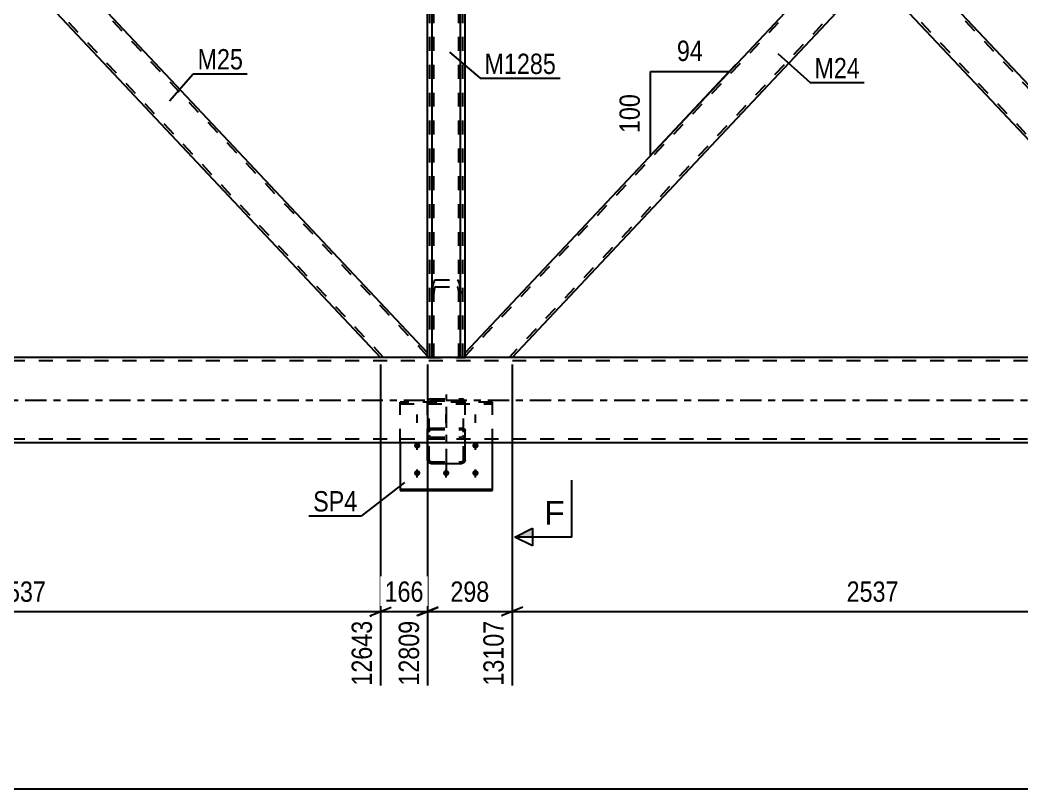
# Model space of a CAD drawing. Header units: millimetres. Extents: x 0 to 1189, y 0 to 841.
# Drawn here: x 576.5 to 717.5, y 451.2 to 559.3 of the extents above; entities that cross this region are included whole.
import ezdxf

# ---------------------------------------------------------------- set-up
doc = ezdxf.new("R2010")
doc.units = ezdxf.units.MM
doc.linetypes.add('DXK_LINE_DOT2', pattern=[3.9198, 1.9599, -1.9599])
doc.linetypes.add('DXK_LINE_DOT3', pattern=[5.9187, 2.979, -0.9799, 0.9799, -0.9799])
doc.styles.add('Arial', font='ARIAL.TTF', dxfattribs={"height": 0.2})
doc.styles.add('Arial Narrow', font='ARIALN.TTF', dxfattribs={"height": 0.2})

# ---------------------------------------------------------------- blocks, each defined once
blk = doc.blocks.new('Part-405118385-1427 - 1390')
at = {"color": 7, "linetype": 'DXK_LINE_DOT2'}
for p, q in [((642.97, 505.55), (629.97, 505.55)), ((629.97, 499.86), (629.97, 505.55)), ((629.97, 505.33), (642.97, 505.33)), ((642.97, 499.86), (642.97, 505.55))]:
    blk.add_line(p, q, dxfattribs=at)
at = {"color": 2, "linetype": 'Continuous'}
for p, q in [((629.97, 499.86), (629.97, 493.12)), ((642.97, 493.12), (642.97, 499.86)), ((629.97, 493.33), (642.97, 493.33)), ((629.97, 493.12), (642.97, 493.12))]:
    blk.add_line(p, q, dxfattribs=at)
blk = doc.blocks.new('Part-405118385-1431 - 1390')
at = {"color": 7, "linetype": 'DXK_LINE_DOT3'}
blk.add_line((636.47, 496.02), (636.47, 506.64), dxfattribs=at)
at = {"color": 7, "linetype": 'DXK_LINE_DOT2'}
for p, q in [((633.87, 505.71), (633.83, 505.52)), ((633.83, 499.86), (633.83, 505.52)), ((634.07, 505.52), (634.09, 505.61)), ((634.07, 497.41), (634.07, 505.52)), ((634.09, 505.61), (634.14, 505.7)), ((634.31, 506.03), (634.13, 505.99)), ((634.14, 505.7), (634.22, 505.75)), ((634.22, 505.75), (634.31, 505.77)), ((634.31, 506.03), (638.63, 506.03)), ((634.31, 505.77), (638.63, 505.77)), ((638.81, 505.99), (638.63, 506.03)), ((638.63, 505.77), (638.72, 505.75)), ((638.72, 505.75), (638.8, 505.7)), ((638.8, 505.7), (638.85, 505.61)), ((638.85, 505.61), (638.87, 505.52)), ((638.87, 497.41), (638.87, 505.52)), ((639.11, 505.52), (639.07, 505.71)), ((639.11, 499.86), (639.11, 505.52)), ((633.83, 501.47), (633.87, 501.64)), ((633.83, 500.92), (633.87, 500.72)), ((633.87, 501.64), (633.97, 501.79)), ((633.97, 501.79), (634.13, 501.89)), ((634.09, 501.56), (634.07, 501.47)), ((634.09, 500.82), (634.07, 500.92)), ((634.14, 501.63), (634.09, 501.56)), ((634.14, 500.74), (634.09, 500.82)), ((634.13, 501.89), (634.31, 501.92)), ((634.22, 501.68), (634.14, 501.63)), ((634.22, 500.68), (634.14, 500.74)), ((634.31, 501.7), (634.22, 501.68)), ((634.31, 500.66), (634.22, 500.68)), ((634.31, 501.92), (638.63, 501.92)), ((634.31, 501.7), (638.63, 501.7)), ((634.31, 500.66), (638.63, 500.66)), ((638.63, 501.92), (638.81, 501.89)), ((638.72, 501.68), (638.63, 501.7)), ((638.72, 500.68), (638.63, 500.66)), ((638.8, 501.63), (638.72, 501.68)), ((638.8, 500.74), (638.72, 500.68)), ((638.85, 501.56), (638.8, 501.63)), ((638.85, 500.82), (638.8, 500.74)), ((638.81, 501.89), (638.97, 501.79)), ((638.87, 501.47), (638.85, 501.56)), ((638.87, 500.92), (638.85, 500.82)), ((638.97, 501.79), (639.07, 501.64)), ((639.07, 501.64), (639.11, 501.47)), ((639.07, 500.72), (639.11, 500.92)), ((634.13, 500.45), (634.31, 500.41)), ((634.31, 500.41), (638.63, 500.41)), ((638.63, 500.41), (638.81, 500.45)), ((634.07, 497.41), (634.09, 497.33)), ((634.09, 497.33), (634.14, 497.25)), ((634.14, 497.25), (634.22, 497.2)), ((634.22, 497.2), (634.31, 497.19)), ((634.31, 497.19), (638.63, 497.19)), ((638.63, 497.19), (638.72, 497.2)), ((638.72, 497.2), (638.8, 497.25)), ((638.8, 497.25), (638.85, 497.33)), ((638.85, 497.33), (638.87, 497.41))]:
    blk.add_line(p, q, dxfattribs=at)
at = {"color": 2, "linetype": 'Continuous'}
for p, q in [((633.83, 497.41), (633.83, 499.86)), ((639.11, 497.41), (639.11, 499.86)), ((633.87, 497.24), (633.83, 497.41)), ((633.97, 497.09), (633.87, 497.24)), ((634.13, 497), (633.97, 497.09)), ((634.31, 496.96), (634.13, 497)), ((634.31, 496.96), (638.63, 496.96)), ((638.81, 497), (638.63, 496.96)), ((638.97, 497.09), (638.81, 497)), ((639.07, 497.24), (638.97, 497.09)), ((639.11, 497.41), (639.07, 497.24))]:
    blk.add_line(p, q, dxfattribs=at)
at = {"color": 7, "linetype": 'DXK_LINE_DOT2'}
for centre, start, end in [((634.33, 505.54), 114.32, 159.2417), ((638.61, 505.54), 20.7583, 65.68), ((634.33, 500.9), 200.7583, 245.68), ((638.61, 500.9), 294.32, 339.2417)]:
    blk.add_arc(centre, 0.496, start, end, dxfattribs=at)
blk = doc.blocks.new('Part-405118385-1535 - 1390')
at = {"color": 7, "linetype": 'DXK_LINE_DOT2'}
for p, q in [((855.47, 511.38), (121.47, 511.38)), ((855.47, 511.86), (159.11, 511.86)), ((638.47, 511.86), (634.47, 511.86)), ((855.47, 500.34), (121.47, 500.34)), ((855.47, 499.86), (140.72, 499.86))]:
    blk.add_line(p, q, dxfattribs=at)
at = {"color": 2, "linetype": 'Continuous'}
for p, q in [((634.47, 511.86), (398.47, 511.86)), ((850.67, 511.86), (638.47, 511.86)), ((850.67, 499.86), (168.63, 499.86))]:
    blk.add_line(p, q, dxfattribs=at)
at = {"color": 7, "linetype": 'DXK_LINE_DOT3'}
blk.add_line((121.47, 505.86), (855.47, 505.86), dxfattribs=at)
blk = doc.blocks.new('Bolt-405118385-1575 - 1390')
at = {"linetype": 'Continuous'}
for points in [[(632.37, 499.05), (632.28, 499.06), (632.19, 499.08), (632.11, 499.13), (632.04, 499.18), (631.99, 499.25), (631.95, 499.33), (631.93, 499.42), (631.93, 499.5), (631.95, 499.59), (631.99, 499.67), (632.04, 499.74), (632.11, 499.8), (632.19, 499.84), (632.28, 499.87), (632.37, 499.87), (632.46, 499.87), (632.55, 499.84), (632.63, 499.8), (632.7, 499.74), (632.75, 499.67), (632.79, 499.59), (632.81, 499.5), (632.81, 499.42), (632.79, 499.33), (632.75, 499.25), (632.7, 499.18), (632.63, 499.13), (632.55, 499.08), (632.46, 499.06)], [(640.57, 499.05), (640.48, 499.06), (640.39, 499.08), (640.31, 499.13), (640.24, 499.18), (640.19, 499.25), (640.15, 499.33), (640.13, 499.42), (640.13, 499.5), (640.15, 499.59), (640.19, 499.67), (640.24, 499.74), (640.31, 499.8), (640.39, 499.84), (640.48, 499.87), (640.57, 499.87), (640.66, 499.87), (640.75, 499.84), (640.83, 499.8), (640.9, 499.74), (640.95, 499.67), (640.99, 499.59), (641.01, 499.5), (641.01, 499.42), (640.99, 499.33), (640.95, 499.25), (640.9, 499.18), (640.83, 499.13), (640.75, 499.08), (640.66, 499.06)], [(632.37, 495.18), (632.28, 495.19), (632.19, 495.21), (632.11, 495.25), (632.04, 495.31), (631.99, 495.38), (631.95, 495.46), (631.93, 495.55), (631.93, 495.63), (631.95, 495.72), (631.99, 495.8), (632.04, 495.87), (632.11, 495.92), (632.19, 495.97), (632.28, 495.99), (632.37, 496), (632.46, 495.99), (632.55, 495.97), (632.63, 495.92), (632.7, 495.87), (632.75, 495.8), (632.79, 495.72), (632.81, 495.63), (632.81, 495.55), (632.79, 495.46), (632.75, 495.38), (632.7, 495.31), (632.63, 495.25), (632.55, 495.21), (632.46, 495.19)], [(636.45, 495.18), (636.36, 495.19), (636.27, 495.21), (636.19, 495.25), (636.12, 495.31), (636.07, 495.38), (636.03, 495.46), (636.01, 495.55), (636.01, 495.63), (636.03, 495.72), (636.07, 495.8), (636.12, 495.87), (636.19, 495.92), (636.27, 495.97), (636.36, 495.99), (636.45, 496), (636.54, 495.99), (636.63, 495.97), (636.71, 495.92), (636.78, 495.87), (636.83, 495.8), (636.87, 495.72), (636.89, 495.63), (636.89, 495.55), (636.87, 495.46), (636.83, 495.38), (636.78, 495.31), (636.71, 495.25), (636.63, 495.21), (636.54, 495.19)], [(640.57, 495.18), (640.48, 495.19), (640.39, 495.21), (640.31, 495.25), (640.24, 495.31), (640.19, 495.38), (640.15, 495.46), (640.13, 495.55), (640.13, 495.63), (640.15, 495.72), (640.19, 495.8), (640.24, 495.87), (640.31, 495.92), (640.39, 495.97), (640.48, 495.99), (640.57, 496), (640.66, 495.99), (640.75, 495.97), (640.83, 495.92), (640.9, 495.87), (640.95, 495.8), (640.99, 495.72), (641.01, 495.63), (641.01, 495.55), (640.99, 495.46), (640.95, 495.38), (640.9, 495.31), (640.83, 495.25), (640.75, 495.21), (640.66, 495.19)]]:
    blk.add_hatch(color=1, dxfattribs=at).paths.add_polyline_path(points)
at = {"color": 1, "linetype": 'DXK_LINE_DOT2'}
for p, q in [((632.37, 502.68), (632.37, 503.81)), ((636.45, 502.68), (636.45, 503.81)), ((640.57, 502.68), (640.57, 503.81))]:
    blk.add_line(p, q, dxfattribs=at)
at = {"color": 1, "linetype": 'Continuous'}
for p, q in [((632.37, 498.85), (632.37, 499.98)), ((640.57, 498.85), (640.57, 499.98)), ((632.37, 494.97), (632.37, 496.11)), ((636.45, 494.97), (636.45, 496.11)), ((640.57, 494.97), (640.57, 496.11))]:
    blk.add_line(p, q, dxfattribs=at)
blk = doc.blocks.new('Part-405118385-1654 - 1390')
at = {"color": 2, "linetype": 'Continuous'}
for p, q in [((700.1, 569.66), (696.47, 565.8)), ((753.83, 512.52), (700.1, 569.66)), ((747.2, 511.86), (696.47, 565.8)), ((753.83, 511.86), (753.83, 512.52))]:
    blk.add_line(p, q, dxfattribs=at)
at = {"color": 7, "linetype": 'DXK_LINE_DOT2'}
for p, q in [((753.83, 512.05), (699.88, 569.42)), ((696.69, 566.04), (696.71, 566.06)), ((747.64, 511.86), (696.69, 566.04)), ((753.83, 511.86), (747.2, 511.86))]:
    blk.add_line(p, q, dxfattribs=at)
blk = doc.blocks.new('Part-405118385-1659 - 1390')
at = {"color": 2, "linetype": 'Continuous'}
for p, q in [((580.09, 569.66), (576.47, 565.8)), ((633.83, 512.52), (580.09, 569.66)), ((627.2, 511.86), (576.47, 565.8)), ((633.83, 511.86), (633.83, 512.52))]:
    blk.add_line(p, q, dxfattribs=at)
at = {"color": 7, "linetype": 'DXK_LINE_DOT2'}
for p, q in [((633.83, 512.05), (579.88, 569.42)), ((576.69, 566.04), (576.71, 566.06)), ((627.64, 511.86), (576.69, 566.04)), ((633.83, 511.86), (627.2, 511.86))]:
    blk.add_line(p, q, dxfattribs=at)
blk = doc.blocks.new('Part-405118385-1828 - 1390')
at = {"color": 7, "linetype": 'DXK_LINE_DOT2'}
for p, q in [((634.51, 625.74), (634.47, 625.68)), ((634.47, 624.77), (634.47, 625.68)), ((634.61, 625.8), (634.51, 625.74)), ((634.77, 625.83), (634.61, 625.8)), ((634.71, 625.68), (634.73, 625.71)), ((634.71, 511.86), (634.71, 625.68)), ((634.73, 625.71), (634.78, 625.74)), ((634.77, 625.83), (634.79, 625.83)), ((634.78, 625.74), (634.79, 625.74)), ((634.79, 625.83), (634.95, 625.84)), ((634.79, 625.74), (634.86, 625.75)), ((634.86, 625.75), (634.95, 625.76)), ((637.99, 625.84), (634.95, 625.84)), ((637.99, 625.76), (634.95, 625.76)), ((638.17, 625.83), (637.99, 625.84)), ((637.99, 625.76), (638.08, 625.75)), ((638.08, 625.75), (638.16, 625.74)), ((638.16, 625.74), (638.21, 625.71)), ((638.33, 625.8), (638.17, 625.83)), ((638.21, 625.71), (638.23, 625.68)), ((638.23, 511.86), (638.23, 625.68)), ((638.43, 625.74), (638.33, 625.8)), ((638.47, 625.68), (638.43, 625.74)), ((638.47, 624.77), (638.47, 625.68)), ((634.51, 624.57), (634.61, 624.52)), ((634.61, 624.52), (634.77, 624.48)), ((634.73, 624.6), (634.71, 624.63)), ((634.78, 624.58), (634.73, 624.6)), ((634.77, 624.48), (634.95, 624.47)), ((634.86, 624.56), (634.78, 624.58)), ((634.86, 624.56), (634.89, 624.56)), ((634.89, 624.56), (634.95, 624.55)), ((637.99, 624.55), (634.95, 624.55)), ((634.95, 624.47), (637.99, 624.47)), ((638.08, 624.56), (637.99, 624.55)), ((637.99, 624.47), (638.17, 624.48)), ((638.16, 624.58), (638.08, 624.56)), ((638.21, 624.6), (638.16, 624.58)), ((638.17, 624.48), (638.33, 624.52)), ((638.23, 624.63), (638.21, 624.6)), ((638.43, 624.57), (638.33, 624.52)), ((634.77, 522.62), (634.95, 522.77)), ((634.95, 521.8), (634.86, 521.73)), ((634.95, 522.77), (637.99, 522.77)), ((634.95, 521.8), (637.99, 521.8)), ((637.99, 522.77), (638.17, 522.62)), ((638.08, 521.73), (637.99, 521.8)), ((634.47, 520.84), (634.51, 521.58)), ((634.73, 521.21), (634.71, 520.84)), ((638.23, 520.84), (638.21, 521.21)), ((638.43, 521.58), (638.47, 520.84)), ((638.17, 511.86), (637.99, 511.86)), ((638.33, 511.86), (638.23, 511.86))]:
    blk.add_line(p, q, dxfattribs=at)
at = {"color": 2, "linetype": 'Continuous'}
for p, q in [((634.47, 511.86), (634.47, 624.77)), ((638.47, 511.86), (638.47, 624.77)), ((634.47, 624.63), (634.51, 624.57)), ((634.51, 624.57), (634.51, 624.57)), ((638.43, 624.57), (638.47, 624.63)), ((638.43, 624.57), (638.43, 624.57)), ((637.99, 511.86), (634.47, 511.86)), ((638.33, 511.86), (637.99, 511.86)), ((638.43, 511.86), (638.33, 511.86)), ((638.47, 511.86), (638.43, 511.86))]:
    blk.add_line(p, q, dxfattribs=at)
at = {"color": 7, "linetype": 'DXK_LINE_DOT2'}
for centre, radius, start, end in [((637.31, 521.43), 2.8, 154.9533, 176.9972), ((635.63, 521.43), 2.8, 3.0028, 25.0467), ((636.13, 521.14), 1.4, 154.9533, 176.9972), ((636.81, 521.14), 1.4, 3.0028, 25.0467)]:
    blk.add_arc(centre, radius, start, end, dxfattribs=at)
blk = doc.blocks.new('Part-405118385-1699 - 1390')
at = {"color": 7, "linetype": 'DXK_LINE_DOT2'}
for p, q in [((639.11, 627.46), (633.83, 627.46)), ((633.83, 626.8), (633.83, 627.46)), ((634.15, 511.86), (634.15, 627.46)), ((638.79, 511.86), (638.79, 627.46)), ((639.11, 626.8), (639.11, 627.46)), ((633.83, 511.86), (633.83, 512.52)), ((639.11, 511.86), (639.11, 512.52)), ((633.83, 511.86), (639.11, 511.86))]:
    blk.add_line(p, q, dxfattribs=at)
at = {"color": 2, "linetype": 'Continuous'}
for p, q in [((633.83, 512.52), (633.83, 626.8)), ((639.11, 512.52), (639.11, 626.8))]:
    blk.add_line(p, q, dxfattribs=at)
blk = doc.blocks.new('Part-405118385-1759 - 1390')
at = {"color": 7, "linetype": 'DXK_LINE_DOT2'}
for p, q in [((747.64, 627.46), (639.11, 512.05)), ((753.83, 627.26), (645.3, 511.86)), ((753.83, 627.46), (747.2, 627.46)), ((696.47, 573.51), (692.85, 569.66)), ((700.1, 569.66), (696.47, 565.8)), ((645.74, 511.86), (639.11, 511.86))]:
    blk.add_line(p, q, dxfattribs=at)
at = {"color": 2, "linetype": 'Continuous'}
for p, q in [((747.2, 627.46), (696.47, 573.51)), ((753.83, 626.8), (700.1, 569.66)), ((753.83, 626.8), (753.83, 627.46)), ((692.85, 569.66), (639.11, 512.52)), ((696.47, 565.8), (645.74, 511.86)), ((639.11, 511.86), (639.11, 512.52))]:
    blk.add_line(p, q, dxfattribs=at)
blk = doc.blocks.new('Part-405118385-1769 - 1390')
at = {"color": 7, "linetype": 'DXK_LINE_DOT2'}
for p, q in [((627.64, 627.46), (519.11, 512.05)), ((633.83, 627.26), (525.3, 511.86)), ((633.83, 627.46), (627.2, 627.46)), ((576.47, 573.51), (572.85, 569.66)), ((580.09, 569.66), (576.47, 565.8)), ((525.74, 511.86), (519.11, 511.86))]:
    blk.add_line(p, q, dxfattribs=at)
at = {"color": 2, "linetype": 'Continuous'}
for p, q in [((627.2, 627.46), (576.47, 573.51)), ((633.83, 626.8), (580.09, 569.66)), ((633.83, 626.8), (633.83, 627.46)), ((572.85, 569.66), (519.11, 512.52)), ((576.47, 565.8), (525.74, 511.86)), ((519.11, 511.86), (519.11, 512.52))]:
    blk.add_line(p, q, dxfattribs=at)
blk = doc.blocks.new('StraightDimension-405118385-2509 - 1390')
at = {"color": 7, "linetype": 'Continuous'}
for p, q in [((633.83, 510.86), (633.83, 465.69)), ((645.74, 510.86), (645.74, 465.69)), ((632.33, 475.53), (635.33, 476.73)), ((647.24, 476.73), (644.24, 475.53)), ((633.83, 476.13), (645.74, 476.13))]:
    blk.add_line(p, q, dxfattribs=at)
at = {"color": 0}
blk.add_wipeout([(643.13, 476.88), (643.13, 481.08), (636.44, 481.08), (636.44, 476.88)], dxfattribs=at)
at = {"color": 3, "style": 'Arial Narrow'}
blk.add_text('298', height=2.863, dxfattribs=at).set_placement((637.04, 477.48))
at = {"color": 0, "linetype": 'Continuous'}
blk.add_wipeout([(645.14, 475.43), (640.94, 475.43), (640.94, 465.09), (645.14, 465.09)], dxfattribs=at)
at = {"color": 3, "linetype": 'Continuous', "style": 'Arial Narrow'}
blk.add_text('13107', height=2.863, rotation=90.0002, dxfattribs=at).set_placement((644.54, 465.69))
blk = doc.blocks.new('AngleDimension-405118385-33630 - 1390')
at = {"color": 7, "linetype": 'Continuous'}
for p, q in [((677.19, 553.01), (676.3, 552.06)), ((665.2, 552.06), (676.3, 552.06)), ((665.2, 540.26), (676.3, 552.06)), ((665.2, 540.26), (665.2, 552.06))]:
    blk.add_line(p, q, dxfattribs=at)
at = {"color": 0}
for points in [[(673.17, 552.96), (673.17, 557.16), (668.32, 557.16), (668.32, 552.96)], [(664.3, 549.5), (660.1, 549.5), (660.1, 542.82), (664.3, 542.82)]]:
    blk.add_wipeout(points, dxfattribs=at)
at = {"color": 3, "style": 'Arial Narrow'}
blk.add_text('94', height=2.863, dxfattribs=at).set_placement((668.92, 553.56))
blk.add_text('100', height=2.863, rotation=90.0002, dxfattribs=at).set_placement((663.7, 543.42))
blk = doc.blocks.new('StraightDimension-405118385-2480 - 1390')
at = {"color": 7, "linetype": 'Continuous'}
for p, q in [((525.74, 510.86), (525.74, 465.69)), ((627.2, 510.86), (627.2, 465.69)), ((527.24, 476.73), (524.24, 475.53)), ((625.7, 475.53), (628.7, 476.73)), ((525.74, 476.13), (627.2, 476.13))]:
    blk.add_line(p, q, dxfattribs=at)
at = {"color": 0}
blk.add_wipeout([(580.73, 476.88), (580.73, 481.08), (572.21, 481.08), (572.21, 476.88)], dxfattribs=at)
at = {"color": 3, "style": 'Arial Narrow'}
blk.add_text('2537', height=2.863, dxfattribs=at).set_placement((572.81, 477.48))
at = {"color": 0, "linetype": 'Continuous'}
blk.add_wipeout([(626.6, 475.43), (622.4, 475.43), (622.4, 465.09), (626.6, 465.09)], dxfattribs=at)
at = {"color": 3, "linetype": 'Continuous', "style": 'Arial Narrow'}
blk.add_text('12643', height=2.863, rotation=90.0002, dxfattribs=at).set_placement((626, 465.69))
blk = doc.blocks.new('StraightDimension-405118385-2496 - 1390')
at = {"color": 7, "linetype": 'Continuous'}
for p, q in [((627.2, 510.86), (627.2, 465.69)), ((633.83, 510.86), (633.83, 465.69)), ((625.7, 475.53), (628.7, 476.73)), ((635.33, 476.73), (632.33, 475.53)), ((627.2, 476.13), (633.83, 476.13))]:
    blk.add_line(p, q, dxfattribs=at)
at = {"color": 0}
blk.add_wipeout([(633.86, 476.88), (633.86, 481.08), (627.18, 481.08), (627.18, 476.88)], dxfattribs=at)
at = {"color": 0, "linetype": 'Continuous'}
blk.add_wipeout([(633.23, 475.43), (629.03, 475.43), (629.03, 465.09), (633.23, 465.09)], dxfattribs=at)
at = {"color": 3, "style": 'Arial Narrow'}
blk.add_text('166', height=2.863, dxfattribs=at).set_placement((627.78, 477.48))
at = {"color": 3, "linetype": 'Continuous', "style": 'Arial Narrow'}
blk.add_text('12809', height=2.863, rotation=90.0002, dxfattribs=at).set_placement((632.63, 465.69))
blk = doc.blocks.new('StraightDimension-405118385-2522 - 1390')
at = {"color": 7, "linetype": 'Continuous'}
for p, q in [((645.74, 510.86), (645.74, 465.69)), ((747.2, 510.86), (747.2, 465.69)), ((647.24, 476.73), (644.24, 475.53)), ((745.7, 475.53), (748.7, 476.73)), ((645.74, 476.13), (747.2, 476.13))]:
    blk.add_line(p, q, dxfattribs=at)
at = {"color": 0}
blk.add_wipeout([(700.73, 476.88), (700.73, 481.08), (692.21, 481.08), (692.21, 476.88)], dxfattribs=at)
at = {"color": 3, "style": 'Arial Narrow'}
blk.add_text('2537', height=2.863, dxfattribs=at).set_placement((692.81, 477.48))
at = {"color": 0, "linetype": 'Continuous'}
blk.add_wipeout([(746.6, 475.43), (742.4, 475.43), (742.4, 465.09), (746.6, 465.09)], dxfattribs=at)
at = {"color": 3, "linetype": 'Continuous', "style": 'Arial Narrow'}
blk.add_text('15643', height=2.863, rotation=90.0002, dxfattribs=at).set_placement((746, 465.69))
blk = doc.blocks.new('StraightDimension-405118385-2977 - 1390')
at = {"color": 7, "linetype": 'Continuous'}
blk.add_line((120.47, 451.16), (896.47, 451.16), dxfattribs=at)
blk = doc.blocks.new('Mark-405118385-1422 - 1390')
at = {"color": 0}
blk.add_wipeout([(623.94, 490.19), (623.94, 493.19), (617.73, 493.19), (617.73, 490.19)], dxfattribs=at)
blk.add_wipeout([(623.94, 490.19), (623.94, 493.19), (617.73, 493.19), (617.73, 490.19)], dxfattribs=at)
at = {"color": 30, "linetype": 'Continuous'}
for p in [(630.58, 494.26), (617.13, 489.59)]:
    blk.add_line(p, (624.54, 489.59), dxfattribs=at)
at = {"color": 3, "style": 'Arial Narrow'}
blk.add_text('SP4', height=2.863, dxfattribs=at).set_placement((617.73, 490.19))
blk = doc.blocks.new('Mark-405118385-1655 - 1390')
at = {"color": 0}
blk.add_wipeout([(607.86, 552.37), (607.86, 555.37), (601.46, 555.37), (601.46, 552.37)], dxfattribs=at)
blk.add_wipeout([(607.86, 552.37), (607.86, 555.37), (601.46, 555.37), (601.46, 552.37)], dxfattribs=at)
at = {"color": 30, "linetype": 'Continuous'}
for p, q in [((597.49, 547.95), (600.86, 551.77)), ((600.86, 551.77), (608.46, 551.77))]:
    blk.add_line(p, q, dxfattribs=at)
at = {"color": 3, "style": 'Arial Narrow'}
blk.add_text('M25', height=2.863, dxfattribs=at).set_placement((601.46, 552.37))
blk = doc.blocks.new('Mark-405118385-1755 - 1390')
at = {"color": 0}
blk.add_wipeout([(694.68, 551.13), (694.68, 554.13), (688.28, 554.13), (688.28, 551.13)], dxfattribs=at)
blk.add_wipeout([(694.68, 551.13), (694.68, 554.13), (688.28, 554.13), (688.28, 551.13)], dxfattribs=at)
at = {"color": 30, "linetype": 'Continuous'}
for p, q in [((683.12, 554.62), (687.68, 550.53)), ((687.68, 550.53), (695.28, 550.53))]:
    blk.add_line(p, q, dxfattribs=at)
at = {"color": 3, "style": 'Arial Narrow'}
blk.add_text('M24', height=2.863, dxfattribs=at).set_placement((688.28, 551.13))
blk = doc.blocks.new('Mark-405118385-1824 - 1390')
at = {"color": 0}
blk.add_wipeout([(651.9, 551.73), (651.9, 554.73), (641.85, 554.73), (641.85, 551.73)], dxfattribs=at)
blk.add_wipeout([(651.9, 551.73), (651.9, 554.73), (641.85, 554.73), (641.85, 551.73)], dxfattribs=at)
at = {"color": 30, "linetype": 'Continuous'}
for p, q in [((636.91, 554.78), (641.25, 551.13)), ((641.25, 551.13), (652.5, 551.13))]:
    blk.add_line(p, q, dxfattribs=at)
at = {"color": 3, "style": 'Arial Narrow'}
blk.add_text('M1285', height=2.863, dxfattribs=at).set_placement((641.85, 551.73))
blk = doc.blocks.new('SectionMark-405118385-41061 - 1390')
at = {"linetype": 'Continuous'}
for points in [[(648.61, 650.99), (648.61, 649.74), (646.11, 650.99)], [(648.61, 487.84), (648.61, 486.59), (646.11, 486.59)]]:
    blk.add_hatch(color=6, dxfattribs=at).paths.add_polyline_path(points)
at = {"color": 6, "linetype": 'Continuous'}
for p, q in [((646.11, 650.99), (648.61, 652.24)), ((648.61, 649.74), (648.61, 652.24)), ((654.11, 650.99), (646.11, 650.99)), ((646.11, 650.99), (648.61, 649.74)), ((654.11, 650.99), (654.11, 642.99)), ((654.11, 486.59), (654.11, 494.59)), ((646.11, 486.59), (648.61, 487.84)), ((654.11, 486.59), (646.11, 486.59)), ((648.61, 485.34), (646.11, 486.59)), ((648.61, 487.84), (648.61, 485.34))]:
    blk.add_line(p, q, dxfattribs=at)
at = {"color": 0, "linetype": 'Continuous'}
for points in [[(653.11, 645.74), (653.11, 649.24), (650.26, 649.24), (650.26, 645.74)], [(653.11, 488.34), (653.11, 491.84), (650.26, 491.84), (650.26, 488.34)]]:
    blk.add_wipeout(points, dxfattribs=at)
at = {"color": 3, "linetype": 'Continuous', "style": 'Arial'}
for p in [(650.26, 645.74), (650.26, 488.34)]:
    blk.add_text('F', height=3.34, dxfattribs=at).set_placement(p)

msp = doc.modelspace()

# ---------------------------------------------------------------- block references
for name in ['Part-405118385-1769 - 1390', 'Part-405118385-1699 - 1390', 'Part-405118385-1759 - 1390', 'Part-405118385-1828 - 1390', 'Part-405118385-1659 - 1390', 'Part-405118385-1654 - 1390', 'Part-405118385-1535 - 1390', 'Part-405118385-1431 - 1390', 'Part-405118385-1427 - 1390', 'Bolt-405118385-1575 - 1390']:
    msp.add_blockref(name, (0, 0))

# ---------------------------------------------------------------- next in the draw order: block references
for name in ['AngleDimension-405118385-33630 - 1390', 'StraightDimension-405118385-2480 - 1390', 'StraightDimension-405118385-2509 - 1390']:
    msp.add_blockref(name, (0, 0))

# ---------------------------------------------------------------- next in the draw order: block references
for name in ['StraightDimension-405118385-2496 - 1390', 'StraightDimension-405118385-2522 - 1390']:
    msp.add_blockref(name, (0, 0))

# ---------------------------------------------------------------- next in the draw order: block references
msp.add_blockref('StraightDimension-405118385-2977 - 1390', (0, 0))

# ---------------------------------------------------------------- next in the draw order: block references
for name in ['Mark-405118385-1655 - 1390', 'Mark-405118385-1824 - 1390', 'Mark-405118385-1755 - 1390', 'Mark-405118385-1422 - 1390']:
    msp.add_blockref(name, (0, 0))

# ---------------------------------------------------------------- next in the draw order: block references
msp.add_blockref('SectionMark-405118385-41061 - 1390', (0, 0))

doc.saveas('drawing.dxf')
